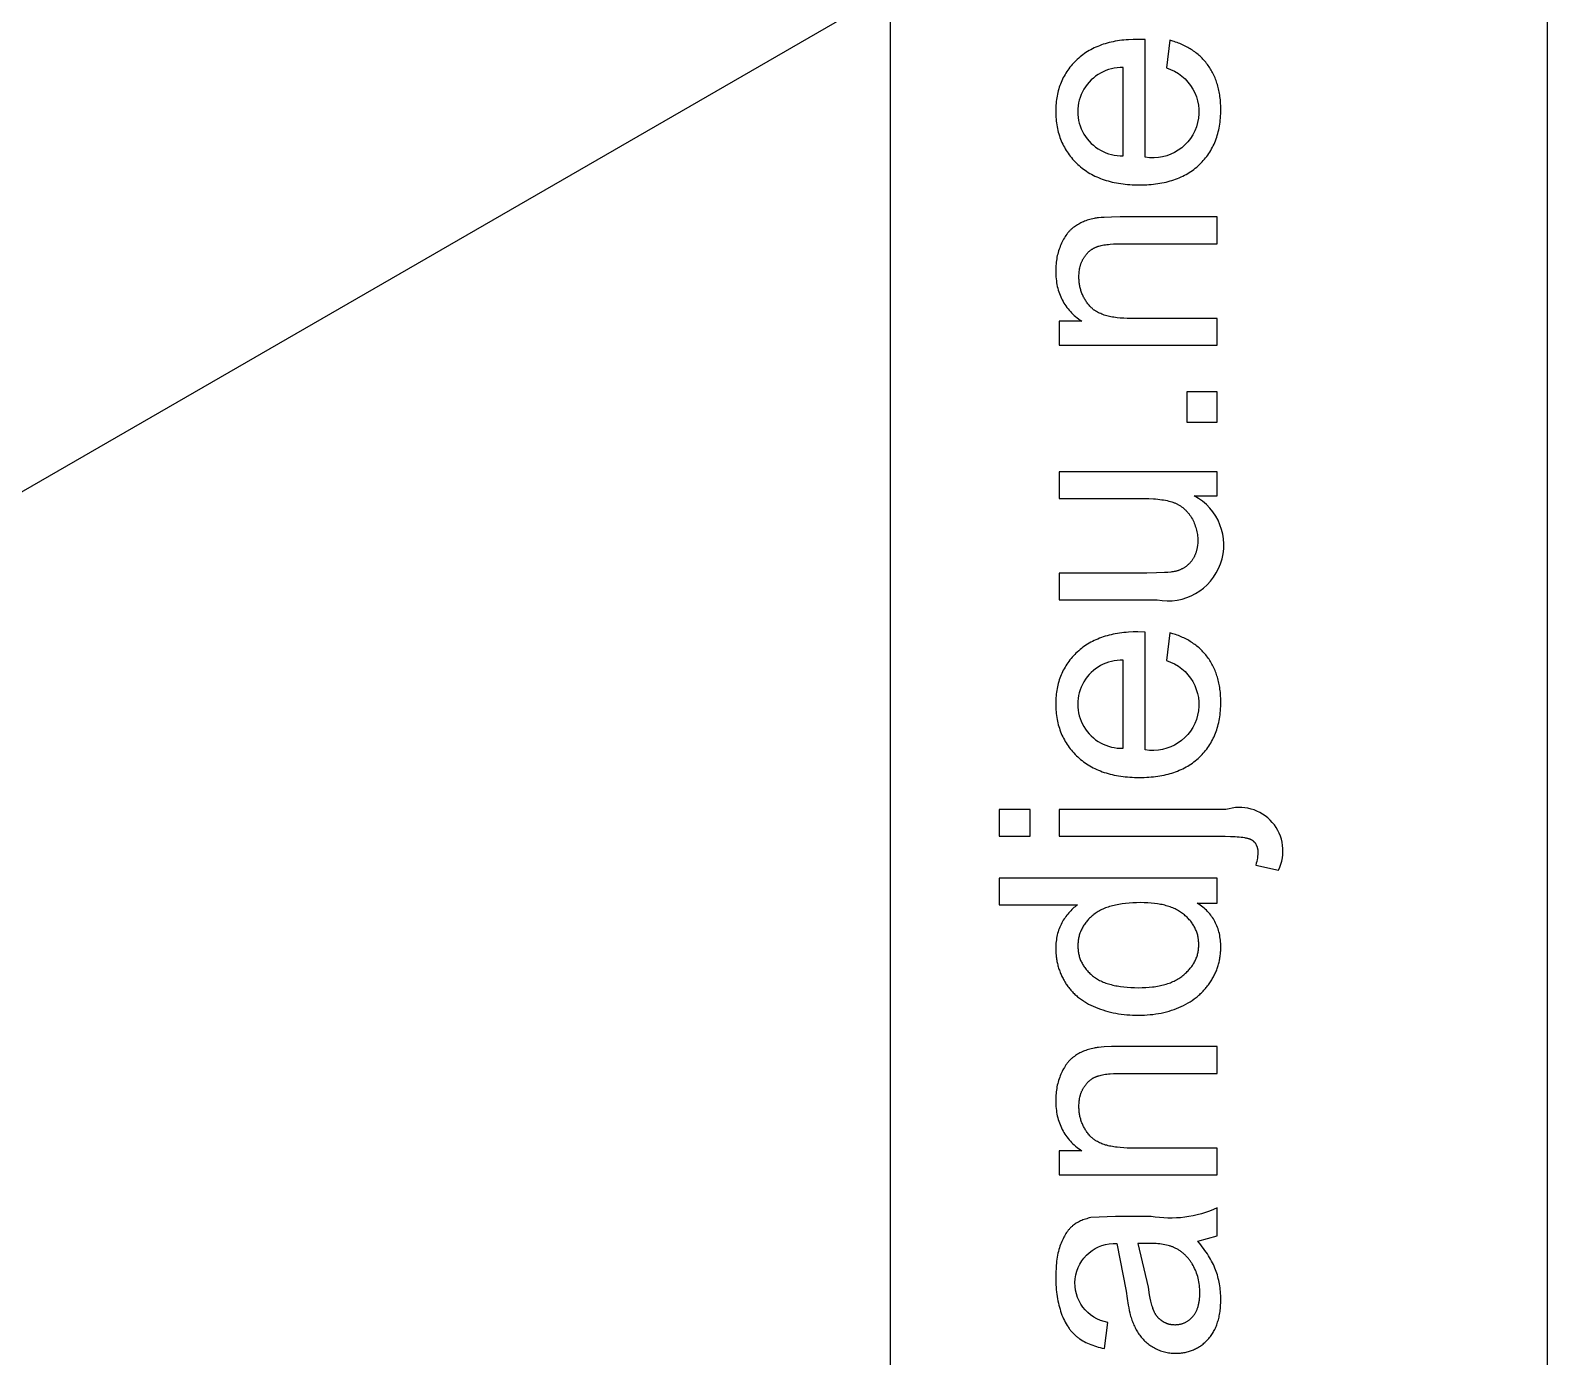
# Model space of a CAD drawing. Extents: x -364 to 3236, y -471 to 545.
# Drawn here: x 1074.26 to 1097.35, y -406.31 to -386.12 of the extents above; entities that cross this region are included whole.
import ezdxf

# ---------------------------------------------------------------- set-up
doc = ezdxf.new("R2010")
doc.units = 0
for name, color, linetype in [('CUT', 7, 'CONTINUOUS'), ('ENGRAVE', 5, 'CONTINUOUS'), ('LIGHT_CUT', 1, 'CONTINUOUS')]:
    doc.layers.add(name, color=color, linetype=linetype)

msp = doc.modelspace()

# ---------------------------------------------------------------- linework, layer by layer
at = {"layer": 'CUT'}
msp.add_lwpolyline([(1097.347, -442.829), (1097.347, 83.359), (869.501, 214.906), (869.501, -311.282)], close=True, dxfattribs=at)
at = {"layer": 'ENGRAVE'}
for points in [[(1091.545, -386.687, -0.936765), (1091.221, -388.048), (1091.221, -386.255), (1091.112, -386.253), (1091.039, -386.254), (1090.968, -386.258), (1090.933, -386.26), (1090.898, -386.264), (1090.865, -386.267), (1090.831, -386.272), (1090.799, -386.277), (1090.766, -386.283), (1090.735, -386.289), (1090.703, -386.296), (1090.673, -386.303), (1090.643, -386.311), (1090.613, -386.32), (1090.584, -386.329), (1090.555, -386.339), (1090.527, -386.35), (1090.5, -386.361), (1090.473, -386.372), (1090.446, -386.384), (1090.42, -386.397), (1090.395, -386.411), (1090.37, -386.425), (1090.345, -386.439), (1090.321, -386.455), (1090.298, -386.47), (1090.275, -386.487), (1090.253, -386.504), (1090.231, -386.521), (1090.21, -386.54), (1090.189, -386.558), (1090.169, -386.578), (1090.149, -386.597), (1090.13, -386.617), (1090.112, -386.638), (1090.094, -386.658), (1090.077, -386.679), (1090.061, -386.701), (1090.045, -386.722), (1090.03, -386.744), (1090.016, -386.767), (1090.002, -386.789), (1089.989, -386.812), (1089.976, -386.836), (1089.965, -386.86), (1089.953, -386.884), (1089.943, -386.908), (1089.933, -386.933), (1089.924, -386.958), (1089.915, -386.983), (1089.907, -387.009), (1089.9, -387.035), (1089.893, -387.062), (1089.887, -387.089), (1089.881, -387.116), (1089.876, -387.144), (1089.872, -387.171), (1089.869, -387.2), (1089.866, -387.228), (1089.864, -387.257), (1089.862, -387.286), (1089.861, -387.316), (1089.861, -387.346), (1089.861, -387.377), (1089.862, -387.408), (1089.864, -387.438), (1089.866, -387.468), (1089.869, -387.497), (1089.873, -387.526), (1089.877, -387.555), (1089.882, -387.583), (1089.887, -387.611), (1089.893, -387.639), (1089.9, -387.666), (1089.908, -387.693), (1089.916, -387.72), (1089.925, -387.746), (1089.934, -387.772), (1089.944, -387.798), (1089.955, -387.823), (1089.967, -387.847), (1089.979, -387.872), (1089.992, -387.896), (1090.005, -387.92), (1090.019, -387.943), (1090.034, -387.966), (1090.049, -387.988), (1090.065, -388.011), (1090.082, -388.033), (1090.099, -388.054), (1090.117, -388.075), (1090.136, -388.096), (1090.155, -388.116), (1090.175, -388.137), (1090.196, -388.156), (1090.217, -388.175), (1090.239, -388.194), (1090.261, -388.212), (1090.284, -388.229), (1090.307, -388.246), (1090.331, -388.262), (1090.355, -388.278), (1090.38, -388.293), (1090.406, -388.307), (1090.432, -388.321), (1090.458, -388.334), (1090.485, -388.347), (1090.513, -388.358), (1090.541, -388.37), (1090.569, -388.38), (1090.599, -388.39), (1090.628, -388.4), (1090.658, -388.409), (1090.689, -388.417), (1090.72, -388.425), (1090.752, -388.432), (1090.785, -388.438), (1090.817, -388.444), (1090.851, -388.449), (1090.885, -388.454), (1090.919, -388.458), (1090.954, -388.461), (1090.99, -388.464), (1091.026, -388.466), (1091.062, -388.467), (1091.137, -388.469), (1091.209, -388.467), (1091.245, -388.466), (1091.28, -388.464), (1091.314, -388.461), (1091.348, -388.458), (1091.381, -388.454), (1091.414, -388.449), (1091.446, -388.444), (1091.478, -388.438), (1091.509, -388.432), (1091.54, -388.425), (1091.57, -388.418), (1091.6, -388.409), (1091.629, -388.401), (1091.658, -388.391), (1091.686, -388.381), (1091.714, -388.371), (1091.741, -388.36), (1091.768, -388.348), (1091.794, -388.336), (1091.82, -388.323), (1091.845, -388.309), (1091.869, -388.295), (1091.894, -388.28), (1091.917, -388.265), (1091.94, -388.249), (1091.963, -388.232), (1091.985, -388.215), (1092.007, -388.197), (1092.028, -388.179), (1092.048, -388.16), (1092.068, -388.14), (1092.087, -388.12), (1092.106, -388.1), (1092.124, -388.079), (1092.142, -388.058), (1092.159, -388.036), (1092.175, -388.014), (1092.19, -387.992), (1092.205, -387.969), (1092.219, -387.945), (1092.233, -387.921), (1092.246, -387.897), (1092.258, -387.873), (1092.27, -387.848), (1092.281, -387.822), (1092.292, -387.796), (1092.302, -387.77), (1092.311, -387.743), (1092.319, -387.716), (1092.327, -387.688), (1092.335, -387.66), (1092.341, -387.632), (1092.347, -387.603), (1092.353, -387.573), (1092.357, -387.544), (1092.361, -387.513), (1092.365, -387.483), (1092.368, -387.452), (1092.37, -387.42), (1092.372, -387.388), (1092.373, -387.356), (1092.373, -387.323), (1092.372, -387.272), (1092.37, -387.221), (1092.366, -387.172), (1092.363, -387.147), (1092.36, -387.123), (1092.357, -387.1), (1092.353, -387.076), (1092.349, -387.053), (1092.344, -387.03), (1092.339, -387.008), (1092.334, -386.986), (1092.328, -386.964), (1092.322, -386.942), (1092.315, -386.921), (1092.308, -386.9), (1092.301, -386.879), (1092.293, -386.858), (1092.285, -386.838), (1092.277, -386.818), (1092.268, -386.799), (1092.258, -386.779), (1092.249, -386.76), (1092.238, -386.742), (1092.228, -386.723), (1092.217, -386.705), (1092.206, -386.687), (1092.194, -386.67), (1092.182, -386.652), (1092.169, -386.635), (1092.156, -386.619), (1092.143, -386.602), (1092.13, -386.586), (1092.116, -386.571), (1092.102, -386.555), (1092.087, -386.54), (1092.072, -386.526), (1092.057, -386.511), (1092.042, -386.497), (1092.026, -386.484), (1092.01, -386.47), (1091.993, -386.457), (1091.976, -386.445), (1091.959, -386.432), (1091.942, -386.42), (1091.924, -386.408), (1091.906, -386.397), (1091.888, -386.386), (1091.869, -386.375), (1091.85, -386.365), (1091.831, -386.355), (1091.811, -386.345), (1091.791, -386.336), (1091.771, -386.327), (1091.75, -386.318), (1091.729, -386.31), (1091.708, -386.302), (1091.686, -386.294), (1091.664, -386.287), (1091.642, -386.28), (1091.597, -386.266)], [(1090.886, -388.025), (1090.886, -386.683, 1.02884)], [(1091.966, -393.201), (1092.319, -393.201), (1092.319, -392.837), (1089.915, -392.837), (1089.915, -393.244), (1091.203, -393.244), (1091.277, -393.245), (1091.348, -393.248), (1091.381, -393.25), (1091.413, -393.253), (1091.444, -393.257), (1091.474, -393.261), (1091.503, -393.265), (1091.531, -393.27), (1091.557, -393.276), (1091.582, -393.282), (1091.607, -393.288), (1091.63, -393.295), (1091.641, -393.299), (1091.652, -393.303), (1091.662, -393.307), (1091.672, -393.311), (1091.682, -393.315), (1091.692, -393.319), (1091.702, -393.324), (1091.712, -393.329), (1091.721, -393.334), (1091.731, -393.339), (1091.74, -393.344), (1091.749, -393.35), (1091.758, -393.356), (1091.767, -393.362), (1091.776, -393.368), (1091.784, -393.374), (1091.793, -393.38), (1091.801, -393.387), (1091.809, -393.394), (1091.817, -393.401), (1091.825, -393.408), (1091.833, -393.416), (1091.841, -393.423), (1091.848, -393.431), (1091.856, -393.439), (1091.863, -393.447), (1091.87, -393.455), (1091.877, -393.464), (1091.884, -393.472), (1091.891, -393.481), (1091.897, -393.49), (1091.904, -393.499), (1091.91, -393.509), (1091.916, -393.518), (1091.922, -393.528), (1091.928, -393.538), (1091.94, -393.558), (1091.95, -393.579), (1091.96, -393.599), (1091.969, -393.62), (1091.978, -393.641), (1091.985, -393.662), (1091.992, -393.683), (1091.999, -393.705), (1092.004, -393.726), (1092.009, -393.748), (1092.013, -393.77), (1092.016, -393.792), (1092.019, -393.814), (1092.021, -393.837), (1092.022, -393.859), (1092.022, -393.882), (1092.022, -393.905), (1092.021, -393.927), (1092.019, -393.949), (1092.018, -393.96), (1092.016, -393.97), (1092.015, -393.981), (1092.013, -393.991), (1092.011, -394.001), (1092.009, -394.011), (1092.007, -394.021), (1092.005, -394.031), (1092.002, -394.041), (1091.999, -394.051), (1091.996, -394.06), (1091.993, -394.07), (1091.99, -394.079), (1091.986, -394.088), (1091.983, -394.097), (1091.979, -394.106), (1091.975, -394.115), (1091.971, -394.124), (1091.966, -394.133), (1091.962, -394.141), (1091.957, -394.15), (1091.952, -394.158), (1091.947, -394.166), (1091.942, -394.174), (1091.936, -394.182), (1091.93, -394.19), (1091.925, -394.198), (1091.919, -394.205), (1091.913, -394.213), (1091.906, -394.22), (1091.9, -394.227), (1091.894, -394.234), (1091.887, -394.24), (1091.88, -394.247), (1091.873, -394.253), (1091.866, -394.259), (1091.859, -394.265), (1091.852, -394.271), (1091.845, -394.277), (1091.837, -394.282), (1091.829, -394.288), (1091.822, -394.293), (1091.814, -394.298), (1091.805, -394.303), (1091.797, -394.307), (1091.789, -394.312), (1091.78, -394.316), (1091.772, -394.32), (1091.763, -394.324), (1091.754, -394.328), (1091.745, -394.332), (1091.736, -394.335), (1091.727, -394.339), (1091.717, -394.342), (1091.708, -394.345), (1091.698, -394.348), (1091.688, -394.35), (1091.678, -394.353), (1091.663, -394.356), (1091.647, -394.359), (1091.629, -394.361), (1091.61, -394.364), (1091.566, -394.368), (1091.515, -394.372), (1091.395, -394.376), (1091.248, -394.378), (1089.915, -394.378), (1089.915, -394.785), (1091.404, -394.785, 0.864751)], [(1091.545, -395.709, -0.936765), (1091.221, -397.069), (1091.221, -395.276), (1091.112, -395.274), (1091.039, -395.275), (1090.968, -395.279), (1090.933, -395.282), (1090.898, -395.285), (1090.865, -395.289), (1090.831, -395.293), (1090.799, -395.298), (1090.766, -395.304), (1090.735, -395.31), (1090.703, -395.317), (1090.673, -395.324), (1090.643, -395.333), (1090.613, -395.341), (1090.584, -395.35), (1090.555, -395.36), (1090.527, -395.371), (1090.5, -395.382), (1090.473, -395.393), (1090.446, -395.406), (1090.42, -395.418), (1090.395, -395.432), (1090.37, -395.446), (1090.345, -395.461), (1090.321, -395.476), (1090.298, -395.492), (1090.275, -395.508), (1090.253, -395.525), (1090.231, -395.543), (1090.21, -395.561), (1090.189, -395.58), (1090.169, -395.599), (1090.149, -395.618), (1090.13, -395.638), (1090.112, -395.659), (1090.094, -395.679), (1090.077, -395.7), (1090.061, -395.722), (1090.045, -395.743), (1090.03, -395.765), (1090.016, -395.788), (1090.002, -395.811), (1089.989, -395.834), (1089.976, -395.857), (1089.965, -395.881), (1089.953, -395.905), (1089.943, -395.929), (1089.933, -395.954), (1089.924, -395.979), (1089.915, -396.005), (1089.907, -396.03), (1089.9, -396.057), (1089.893, -396.083), (1089.887, -396.11), (1089.881, -396.137), (1089.876, -396.165), (1089.872, -396.193), (1089.869, -396.221), (1089.866, -396.249), (1089.864, -396.278), (1089.862, -396.308), (1089.861, -396.337), (1089.861, -396.367), (1089.861, -396.398), (1089.862, -396.429), (1089.864, -396.459), (1089.866, -396.489), (1089.869, -396.518), (1089.873, -396.547), (1089.877, -396.576), (1089.882, -396.605), (1089.887, -396.633), (1089.893, -396.66), (1089.9, -396.688), (1089.908, -396.715), (1089.916, -396.741), (1089.925, -396.767), (1089.934, -396.793), (1089.944, -396.819), (1089.955, -396.844), (1089.967, -396.869), (1089.979, -396.893), (1089.992, -396.917), (1090.005, -396.941), (1090.019, -396.964), (1090.034, -396.987), (1090.049, -397.01), (1090.065, -397.032), (1090.082, -397.054), (1090.099, -397.075), (1090.117, -397.096), (1090.136, -397.117), (1090.155, -397.138), (1090.175, -397.158), (1090.196, -397.177), (1090.217, -397.197), (1090.239, -397.215), (1090.261, -397.233), (1090.284, -397.251), (1090.307, -397.267), (1090.331, -397.284), (1090.355, -397.299), (1090.38, -397.314), (1090.406, -397.328), (1090.432, -397.342), (1090.458, -397.355), (1090.485, -397.368), (1090.513, -397.38), (1090.541, -397.391), (1090.569, -397.402), (1090.599, -397.412), (1090.628, -397.421), (1090.658, -397.43), (1090.689, -397.438), (1090.72, -397.446), (1090.752, -397.453), (1090.785, -397.459), (1090.817, -397.465), (1090.851, -397.47), (1090.885, -397.475), (1090.919, -397.479), (1090.954, -397.482), (1090.99, -397.485), (1091.026, -397.487), (1091.062, -397.489), (1091.137, -397.49), (1091.209, -397.489), (1091.245, -397.487), (1091.28, -397.485), (1091.314, -397.482), (1091.348, -397.479), (1091.381, -397.475), (1091.414, -397.47), (1091.446, -397.465), (1091.478, -397.46), (1091.509, -397.453), (1091.54, -397.446), (1091.57, -397.439), (1091.6, -397.431), (1091.629, -397.422), (1091.658, -397.413), (1091.686, -397.403), (1091.714, -397.392), (1091.741, -397.381), (1091.768, -397.369), (1091.794, -397.357), (1091.82, -397.344), (1091.845, -397.33), (1091.869, -397.316), (1091.894, -397.301), (1091.917, -397.286), (1091.94, -397.27), (1091.963, -397.253), (1091.985, -397.236), (1092.007, -397.218), (1092.028, -397.2), (1092.048, -397.181), (1092.068, -397.161), (1092.087, -397.141), (1092.106, -397.121), (1092.124, -397.1), (1092.142, -397.079), (1092.159, -397.057), (1092.175, -397.035), (1092.19, -397.013), (1092.205, -396.99), (1092.219, -396.966), (1092.233, -396.943), (1092.246, -396.918), (1092.258, -396.894), (1092.27, -396.869), (1092.281, -396.843), (1092.292, -396.817), (1092.302, -396.791), (1092.311, -396.764), (1092.319, -396.737), (1092.327, -396.709), (1092.335, -396.681), (1092.341, -396.653), (1092.347, -396.624), (1092.353, -396.595), (1092.357, -396.565), (1092.361, -396.535), (1092.365, -396.504), (1092.368, -396.473), (1092.37, -396.442), (1092.372, -396.41), (1092.373, -396.377), (1092.373, -396.345), (1092.372, -396.293), (1092.37, -396.242), (1092.366, -396.193), (1092.363, -396.169), (1092.36, -396.145), (1092.357, -396.121), (1092.353, -396.097), (1092.349, -396.074), (1092.344, -396.052), (1092.339, -396.029), (1092.334, -396.007), (1092.328, -395.985), (1092.322, -395.963), (1092.315, -395.942), (1092.308, -395.921), (1092.301, -395.9), (1092.293, -395.88), (1092.285, -395.859), (1092.277, -395.839), (1092.268, -395.82), (1092.258, -395.801), (1092.249, -395.782), (1092.238, -395.763), (1092.228, -395.744), (1092.217, -395.726), (1092.206, -395.708), (1092.194, -395.691), (1092.182, -395.674), (1092.169, -395.657), (1092.156, -395.64), (1092.143, -395.624), (1092.13, -395.608), (1092.116, -395.592), (1092.102, -395.577), (1092.087, -395.562), (1092.072, -395.547), (1092.057, -395.532), (1092.042, -395.518), (1092.026, -395.505), (1092.01, -395.491), (1091.993, -395.478), (1091.976, -395.466), (1091.959, -395.453), (1091.942, -395.441), (1091.924, -395.43), (1091.906, -395.418), (1091.888, -395.407), (1091.869, -395.397), (1091.85, -395.386), (1091.831, -395.376), (1091.811, -395.366), (1091.791, -395.357), (1091.771, -395.348), (1091.75, -395.339), (1091.729, -395.331), (1091.708, -395.323), (1091.686, -395.315), (1091.664, -395.308), (1091.642, -395.301), (1091.597, -395.288)], [(1090.886, -397.046), (1090.886, -395.704, 1.02884)], [(1093.251, -398.902, 0.664016), (1092.45, -397.979), (1089.915, -397.979), (1089.915, -398.386), (1092.441, -398.386), (1092.52, -398.387), (1092.591, -398.39), (1092.623, -398.392), (1092.654, -398.395), (1092.682, -398.398), (1092.709, -398.401), (1092.734, -398.405), (1092.746, -398.408), (1092.757, -398.41), (1092.768, -398.412), (1092.778, -398.415), (1092.788, -398.418), (1092.797, -398.42), (1092.806, -398.423), (1092.814, -398.426), (1092.822, -398.429), (1092.826, -398.431), (1092.829, -398.433), (1092.833, -398.434), (1092.836, -398.436), (1092.839, -398.438), (1092.843, -398.44), (1092.846, -398.441), (1092.848, -398.443), (1092.851, -398.445), (1092.854, -398.447), (1092.859, -398.451), (1092.864, -398.455), (1092.869, -398.459), (1092.873, -398.463), (1092.878, -398.468), (1092.882, -398.472), (1092.886, -398.477), (1092.89, -398.482), (1092.894, -398.486), (1092.897, -398.491), (1092.901, -398.497), (1092.904, -398.502), (1092.907, -398.507), (1092.91, -398.513), (1092.913, -398.518), (1092.916, -398.524), (1092.918, -398.53), (1092.921, -398.536), (1092.923, -398.542), (1092.925, -398.548), (1092.927, -398.555), (1092.928, -398.561), (1092.93, -398.568), (1092.931, -398.574), (1092.932, -398.581), (1092.934, -398.588), (1092.934, -398.595), (1092.935, -398.603), (1092.936, -398.61), (1092.936, -398.617), (1092.936, -398.625), (1092.936, -398.633), (1092.936, -398.642), (1092.936, -398.651), (1092.935, -398.661), (1092.934, -398.671), (1092.933, -398.682), (1092.932, -398.693), (1092.929, -398.716), (1092.924, -398.741), (1092.919, -398.767), (1092.912, -398.795), (1092.905, -398.825)], [(1092.022, -404.549), (1092.319, -404.467), (1092.319, -404.042, -0.154497), (1091.311, -404.171), (1090.768, -404.171), (1090.393, -404.191), (1090.372, -404.196), (1090.352, -404.201), (1090.332, -404.207), (1090.312, -404.213), (1090.294, -404.219), (1090.275, -404.226), (1090.257, -404.233), (1090.24, -404.241), (1090.222, -404.249), (1090.206, -404.258), (1090.19, -404.267), (1090.174, -404.276), (1090.159, -404.286), (1090.144, -404.296), (1090.129, -404.307), (1090.115, -404.318), (1090.109, -404.324), (1090.102, -404.33), (1090.095, -404.336), (1090.088, -404.342), (1090.082, -404.349), (1090.075, -404.355), (1090.069, -404.362), (1090.063, -404.37), (1090.057, -404.377), (1090.05, -404.384), (1090.044, -404.392), (1090.038, -404.4), (1090.026, -404.417), (1090.015, -404.434), (1090.004, -404.452), (1089.993, -404.471), (1089.982, -404.49), (1089.972, -404.511), (1089.962, -404.532), (1089.952, -404.554), (1089.942, -404.577), (1089.933, -404.601), (1089.924, -404.625), (1089.916, -404.651), (1089.909, -404.677), (1089.901, -404.704), (1089.895, -404.732), (1089.889, -404.761), (1089.884, -404.791), (1089.879, -404.822), (1089.875, -404.854), (1089.871, -404.886), (1089.868, -404.92), (1089.865, -404.954), (1089.862, -405.026), (1089.861, -405.101), (1089.861, -405.139), (1089.862, -405.177), (1089.864, -405.215), (1089.866, -405.251), (1089.869, -405.287), (1089.873, -405.323), (1089.877, -405.358), (1089.882, -405.392), (1089.888, -405.426), (1089.894, -405.459), (1089.901, -405.492), (1089.908, -405.524), (1089.917, -405.556), (1089.926, -405.586), (1089.935, -405.617), (1089.946, -405.646), (1089.956, -405.675), (1089.968, -405.704), (1089.98, -405.731), (1089.993, -405.757), (1090.006, -405.783), (1090.019, -405.807), (1090.034, -405.831), (1090.049, -405.854), (1090.056, -405.865), (1090.064, -405.876), (1090.072, -405.887), (1090.08, -405.897), (1090.088, -405.908), (1090.097, -405.918), (1090.105, -405.927), (1090.114, -405.937), (1090.122, -405.946), (1090.131, -405.956), (1090.14, -405.965), (1090.15, -405.973), (1090.159, -405.982), (1090.168, -405.99), (1090.178, -405.998), (1090.188, -406.006), (1090.198, -406.014), (1090.208, -406.022), (1090.218, -406.029), (1090.229, -406.036), (1090.25, -406.05), (1090.273, -406.064), (1090.296, -406.077), (1090.32, -406.09), (1090.344, -406.102), (1090.37, -406.113), (1090.396, -406.124), (1090.423, -406.134), (1090.451, -406.144), (1090.479, -406.153), (1090.508, -406.162), (1090.538, -406.17), (1090.569, -406.178), (1090.601, -406.185), (1090.655, -405.787, -0.940944), (1090.793, -404.583), (1090.933, -405.309), (1090.948, -405.423), (1090.963, -405.521), (1090.971, -405.564), (1090.979, -405.604), (1090.987, -405.639), (1090.995, -405.671), (1091, -405.692), (1091.007, -405.712), (1091.013, -405.731), (1091.02, -405.751), (1091.027, -405.77), (1091.035, -405.789), (1091.042, -405.808), (1091.051, -405.826), (1091.059, -405.844), (1091.068, -405.862), (1091.077, -405.88), (1091.087, -405.897), (1091.097, -405.914), (1091.107, -405.931), (1091.117, -405.948), (1091.128, -405.964), (1091.139, -405.98), (1091.151, -405.996), (1091.163, -406.011), (1091.176, -406.026), (1091.189, -406.041), (1091.202, -406.055), (1091.216, -406.069), (1091.231, -406.082), (1091.246, -406.095), (1091.261, -406.108), (1091.277, -406.12), (1091.293, -406.132), (1091.31, -406.143), (1091.327, -406.154), (1091.344, -406.165), (1091.362, -406.175), (1091.381, -406.185), (1091.399, -406.194), (1091.418, -406.202), (1091.437, -406.21), (1091.457, -406.217), (1091.476, -406.224), (1091.496, -406.23), (1091.516, -406.235), (1091.536, -406.24), (1091.557, -406.244), (1091.578, -406.247), (1091.599, -406.25), (1091.62, -406.252), (1091.641, -406.254), (1091.663, -406.255), (1091.685, -406.255), (1091.704, -406.255), (1091.722, -406.254), (1091.74, -406.253), (1091.758, -406.252), (1091.776, -406.25), (1091.794, -406.248), (1091.811, -406.245), (1091.829, -406.242), (1091.846, -406.238), (1091.863, -406.234), (1091.879, -406.23), (1091.896, -406.225), (1091.912, -406.22), (1091.928, -406.214), (1091.943, -406.208), (1091.959, -406.202), (1091.974, -406.195), (1091.99, -406.188), (1092.004, -406.18), (1092.019, -406.172), (1092.034, -406.164), (1092.048, -406.155), (1092.062, -406.145), (1092.076, -406.136), (1092.09, -406.125), (1092.103, -406.115), (1092.116, -406.104), (1092.129, -406.092), (1092.142, -406.08), (1092.155, -406.068), (1092.167, -406.056), (1092.179, -406.042), (1092.191, -406.029), (1092.203, -406.015), (1092.214, -406.001), (1092.225, -405.986), (1092.235, -405.971), (1092.245, -405.956), (1092.255, -405.941), (1092.264, -405.925), (1092.273, -405.908), (1092.281, -405.892), (1092.29, -405.875), (1092.297, -405.857), (1092.305, -405.839), (1092.312, -405.821), (1092.318, -405.803), (1092.325, -405.784), (1092.33, -405.765), (1092.336, -405.745), (1092.341, -405.725), (1092.346, -405.705), (1092.35, -405.684), (1092.354, -405.663), (1092.358, -405.642), (1092.361, -405.62), (1092.364, -405.598), (1092.366, -405.576), (1092.368, -405.553), (1092.37, -405.53), (1092.372, -405.482), (1092.373, -405.434), (1092.373, -405.404), (1092.372, -405.374), (1092.37, -405.345), (1092.368, -405.316), (1092.365, -405.287), (1092.362, -405.258), (1092.358, -405.23), (1092.353, -405.201), (1092.348, -405.173), (1092.342, -405.146), (1092.335, -405.118), (1092.328, -405.091), (1092.321, -405.064), (1092.312, -405.037), (1092.303, -405.011), (1092.294, -404.984), (1092.283, -404.958), (1092.272, -404.932), (1092.26, -404.905), (1092.247, -404.879), (1092.233, -404.852), (1092.218, -404.825), (1092.203, -404.798), (1092.186, -404.771), (1092.169, -404.744), (1092.15, -404.716), (1092.131, -404.689), (1092.111, -404.661), (1092.09, -404.633), (1092.068, -404.605)]]:
    msp.add_lwpolyline(points, format="xyb", close=True, dxfattribs=at)
for points in [[(1090.257, -390.544), (1089.915, -390.544), (1089.915, -390.911), (1092.319, -390.911), (1092.319, -390.503), (1091.006, -390.503), (1090.949, -390.502), (1090.895, -390.5), (1090.843, -390.497), (1090.794, -390.491), (1090.77, -390.488), (1090.746, -390.485), (1090.724, -390.481), (1090.701, -390.477), (1090.68, -390.472), (1090.659, -390.467), (1090.638, -390.462), (1090.618, -390.456), (1090.599, -390.45), (1090.58, -390.443), (1090.562, -390.437), (1090.545, -390.429), (1090.528, -390.422), (1090.511, -390.414), (1090.495, -390.406), (1090.48, -390.397), (1090.473, -390.392), (1090.465, -390.388), (1090.458, -390.383), (1090.451, -390.378), (1090.445, -390.374), (1090.438, -390.369), (1090.431, -390.364), (1090.425, -390.359), (1090.419, -390.353), (1090.413, -390.348), (1090.407, -390.343), (1090.401, -390.337), (1090.395, -390.332), (1090.39, -390.326), (1090.384, -390.32), (1090.379, -390.314), (1090.369, -390.302), (1090.359, -390.29), (1090.349, -390.278), (1090.34, -390.266), (1090.331, -390.253), (1090.323, -390.241), (1090.315, -390.228), (1090.307, -390.215), (1090.299, -390.202), (1090.292, -390.189), (1090.285, -390.176), (1090.278, -390.162), (1090.272, -390.149), (1090.266, -390.135), (1090.26, -390.121), (1090.255, -390.107), (1090.25, -390.093), (1090.245, -390.079), (1090.241, -390.065), (1090.237, -390.05), (1090.233, -390.035), (1090.23, -390.021), (1090.227, -390.006), (1090.224, -389.991), (1090.222, -389.975), (1090.22, -389.96), (1090.218, -389.945), (1090.216, -389.929), (1090.215, -389.913), (1090.214, -389.897), (1090.214, -389.881), (1090.214, -389.865), (1090.214, -389.845), (1090.215, -389.825), (1090.216, -389.805), (1090.218, -389.786), (1090.221, -389.767), (1090.224, -389.749), (1090.228, -389.73), (1090.232, -389.712), (1090.235, -389.704), (1090.237, -389.695), (1090.24, -389.686), (1090.243, -389.678), (1090.245, -389.669), (1090.249, -389.661), (1090.252, -389.652), (1090.255, -389.644), (1090.259, -389.636), (1090.262, -389.628), (1090.266, -389.62), (1090.27, -389.612), (1090.274, -389.604), (1090.278, -389.596), (1090.283, -389.589), (1090.287, -389.581), (1090.292, -389.573), (1090.297, -389.566), (1090.302, -389.559), (1090.307, -389.552), (1090.312, -389.545), (1090.317, -389.538), (1090.322, -389.531), (1090.327, -389.525), (1090.333, -389.519), (1090.338, -389.512), (1090.344, -389.506), (1090.35, -389.5), (1090.355, -389.495), (1090.361, -389.489), (1090.367, -389.484), (1090.373, -389.478), (1090.38, -389.473), (1090.386, -389.468), (1090.392, -389.463), (1090.399, -389.458), (1090.405, -389.454), (1090.412, -389.449), (1090.419, -389.445), (1090.426, -389.441), (1090.433, -389.437), (1090.44, -389.433), (1090.447, -389.429), (1090.454, -389.425), (1090.462, -389.422), (1090.469, -389.419), (1090.477, -389.415), (1090.484, -389.412), (1090.492, -389.409), (1090.5, -389.407), (1090.508, -389.404), (1090.517, -389.401), (1090.535, -389.396), (1090.554, -389.392), (1090.574, -389.387), (1090.594, -389.383), (1090.616, -389.38), (1090.639, -389.377), (1090.663, -389.374), (1090.687, -389.371), (1090.74, -389.368), (1090.796, -389.366), (1090.857, -389.365), (1092.319, -389.365), (1092.319, -388.957), (1090.841, -388.957), (1090.71, -388.959), (1090.6, -388.963), (1090.553, -388.966), (1090.512, -388.97), (1090.493, -388.972), (1090.476, -388.975), (1090.459, -388.977), (1090.445, -388.98), (1090.423, -388.985), (1090.402, -388.99), (1090.381, -388.996), (1090.36, -389.002), (1090.34, -389.008), (1090.321, -389.015), (1090.301, -389.022), (1090.282, -389.03), (1090.264, -389.038), (1090.245, -389.047), (1090.227, -389.056), (1090.21, -389.065), (1090.193, -389.075), (1090.176, -389.085), (1090.16, -389.096), (1090.144, -389.107), (1090.136, -389.113), (1090.128, -389.118), (1090.12, -389.125), (1090.113, -389.131), (1090.105, -389.137), (1090.098, -389.144), (1090.091, -389.151), (1090.083, -389.158), (1090.076, -389.165), (1090.069, -389.172), (1090.062, -389.18), (1090.055, -389.188), (1090.049, -389.195), (1090.042, -389.204), (1090.036, -389.212), (1090.029, -389.22), (1090.016, -389.238), (1090.004, -389.256), (1089.992, -389.275), (1089.981, -389.294), (1089.97, -389.314), (1089.959, -389.335), (1089.949, -389.357), (1089.939, -389.38), (1089.929, -389.402), (1089.921, -389.426), (1089.912, -389.449), (1089.905, -389.473), (1089.898, -389.497), (1089.891, -389.521), (1089.885, -389.546), (1089.88, -389.57), (1089.876, -389.596), (1089.872, -389.621), (1089.868, -389.647), (1089.866, -389.673), (1089.863, -389.699), (1089.862, -389.725), (1089.861, -389.752), (1089.861, -389.779), (1089.861, -389.81), (1089.862, -389.841), (1089.864, -389.871), (1089.867, -389.9), (1089.87, -389.93), (1089.875, -389.958), (1089.88, -389.987), (1089.885, -390.014), (1089.892, -390.042), (1089.899, -390.069), (1089.908, -390.095), (1089.916, -390.121), (1089.926, -390.147), (1089.937, -390.172), (1089.948, -390.196), (1089.96, -390.22), (1089.973, -390.244), (1089.986, -390.267), (1090, -390.29), (1090.015, -390.312), (1090.031, -390.334), (1090.048, -390.355), (1090.065, -390.376), (1090.084, -390.397), (1090.102, -390.417), (1090.122, -390.436), (1090.143, -390.455), (1090.164, -390.474), (1090.186, -390.492), (1090.209, -390.51), (1090.232, -390.527)], [(1092.319, -392.083), (1092.319, -391.619), (1091.855, -391.619), (1091.855, -392.083)], [(1089.474, -398.386), (1089.474, -397.979), (1089.001, -397.979), (1089.001, -398.386)], [(1092.015, -399.402), (1092.319, -399.402), (1092.319, -399.024), (1089.001, -399.024), (1089.001, -399.429), (1090.191, -399.429), (1090.173, -399.443), (1090.155, -399.457), (1090.138, -399.471), (1090.121, -399.486), (1090.105, -399.502), (1090.089, -399.518), (1090.073, -399.535), (1090.058, -399.552), (1090.043, -399.569), (1090.029, -399.587), (1090.015, -399.606), (1090.002, -399.625), (1089.989, -399.644), (1089.976, -399.664), (1089.964, -399.684), (1089.952, -399.705), (1089.941, -399.727), (1089.931, -399.749), (1089.921, -399.771), (1089.912, -399.793), (1089.904, -399.816), (1089.897, -399.839), (1089.89, -399.863), (1089.884, -399.887), (1089.878, -399.911), (1089.874, -399.936), (1089.87, -399.961), (1089.866, -399.987), (1089.864, -400.013), (1089.862, -400.039), (1089.861, -400.065), (1089.861, -400.092), (1089.861, -400.129), (1089.863, -400.166), (1089.866, -400.202), (1089.868, -400.219), (1089.87, -400.237), (1089.873, -400.255), (1089.876, -400.272), (1089.879, -400.29), (1089.883, -400.307), (1089.887, -400.324), (1089.891, -400.341), (1089.895, -400.358), (1089.9, -400.375), (1089.905, -400.391), (1089.91, -400.408), (1089.916, -400.425), (1089.922, -400.441), (1089.928, -400.457), (1089.935, -400.473), (1089.941, -400.489), (1089.949, -400.505), (1089.956, -400.521), (1089.964, -400.537), (1089.972, -400.552), (1089.98, -400.568), (1089.989, -400.583), (1089.998, -400.599), (1090.007, -400.614), (1090.017, -400.629), (1090.027, -400.644), (1090.037, -400.658), (1090.047, -400.673), (1090.058, -400.687), (1090.069, -400.701), (1090.08, -400.715), (1090.092, -400.728), (1090.104, -400.741), (1090.116, -400.754), (1090.128, -400.767), (1090.14, -400.78), (1090.153, -400.792), (1090.166, -400.804), (1090.18, -400.816), (1090.193, -400.827), (1090.207, -400.839), (1090.221, -400.85), (1090.236, -400.861), (1090.251, -400.871), (1090.266, -400.882), (1090.281, -400.892), (1090.296, -400.902), (1090.312, -400.912), (1090.328, -400.921), (1090.344, -400.93), (1090.361, -400.939), (1090.395, -400.957), (1090.43, -400.973), (1090.466, -400.989), (1090.503, -401.003), (1090.54, -401.017), (1090.578, -401.029), (1090.617, -401.041), (1090.656, -401.052), (1090.695, -401.062), (1090.735, -401.071), (1090.776, -401.079), (1090.817, -401.086), (1090.859, -401.092), (1090.901, -401.097), (1090.943, -401.101), (1090.986, -401.104), (1091.03, -401.107), (1091.074, -401.108), (1091.119, -401.109), (1091.165, -401.108), (1091.21, -401.107), (1091.254, -401.104), (1091.298, -401.1), (1091.341, -401.096), (1091.384, -401.09), (1091.426, -401.083), (1091.467, -401.076), (1091.507, -401.067), (1091.547, -401.057), (1091.586, -401.046), (1091.625, -401.034), (1091.663, -401.021), (1091.7, -401.007), (1091.736, -400.992), (1091.772, -400.976), (1091.807, -400.959), (1091.841, -400.941), (1091.874, -400.923), (1091.906, -400.903), (1091.937, -400.883), (1091.967, -400.862), (1091.997, -400.84), (1092.011, -400.828), (1092.025, -400.817), (1092.038, -400.805), (1092.052, -400.793), (1092.065, -400.781), (1092.078, -400.768), (1092.091, -400.756), (1092.103, -400.743), (1092.115, -400.73), (1092.127, -400.717), (1092.139, -400.703), (1092.151, -400.689), (1092.162, -400.675), (1092.173, -400.661), (1092.184, -400.647), (1092.194, -400.633), (1092.204, -400.618), (1092.214, -400.603), (1092.234, -400.572), (1092.243, -400.557), (1092.252, -400.542), (1092.26, -400.526), (1092.268, -400.511), (1092.276, -400.495), (1092.284, -400.479), (1092.291, -400.464), (1092.298, -400.448), (1092.305, -400.432), (1092.311, -400.416), (1092.317, -400.399), (1092.323, -400.383), (1092.328, -400.367), (1092.333, -400.35), (1092.338, -400.334), (1092.343, -400.317), (1092.347, -400.3), (1092.351, -400.283), (1092.354, -400.266), (1092.357, -400.249), (1092.36, -400.232), (1092.363, -400.215), (1092.365, -400.198), (1092.367, -400.181), (1092.369, -400.163), (1092.37, -400.145), (1092.372, -400.128), (1092.372, -400.11), (1092.373, -400.074), (1092.373, -400.047), (1092.372, -400.02), (1092.37, -399.993), (1092.367, -399.967), (1092.364, -399.941), (1092.36, -399.916), (1092.356, -399.891), (1092.351, -399.866), (1092.345, -399.842), (1092.338, -399.818), (1092.331, -399.795), (1092.323, -399.772), (1092.314, -399.749), (1092.304, -399.727), (1092.294, -399.706), (1092.284, -399.685), (1092.272, -399.664), (1092.26, -399.643), (1092.247, -399.623), (1092.233, -399.604), (1092.219, -399.585), (1092.204, -399.566), (1092.188, -399.548), (1092.172, -399.53), (1092.155, -399.512), (1092.137, -399.495), (1092.118, -399.479), (1092.099, -399.463), (1092.079, -399.447), (1092.059, -399.432), (1092.037, -399.417)], [(1091.119, -400.69), (1091.176, -400.689), (1091.231, -400.687), (1091.284, -400.683), (1091.335, -400.678), (1091.36, -400.675), (1091.385, -400.671), (1091.409, -400.667), (1091.433, -400.663), (1091.456, -400.658), (1091.478, -400.653), (1091.501, -400.647), (1091.522, -400.641), (1091.544, -400.635), (1091.565, -400.628), (1091.585, -400.621), (1091.605, -400.614), (1091.625, -400.606), (1091.644, -400.598), (1091.662, -400.589), (1091.68, -400.58), (1091.698, -400.571), (1091.715, -400.561), (1091.732, -400.551), (1091.749, -400.541), (1091.764, -400.53), (1091.78, -400.519), (1091.795, -400.507), (1091.809, -400.495), (1091.823, -400.483), (1091.837, -400.471), (1091.85, -400.458), (1091.863, -400.446), (1091.875, -400.433), (1091.887, -400.42), (1091.898, -400.407), (1091.909, -400.394), (1091.92, -400.38), (1091.93, -400.367), (1091.94, -400.353), (1091.949, -400.339), (1091.957, -400.326), (1091.966, -400.312), (1091.973, -400.297), (1091.981, -400.283), (1091.988, -400.269), (1091.994, -400.254), (1092, -400.239), (1092.006, -400.225), (1092.011, -400.21), (1092.016, -400.195), (1092.02, -400.179), (1092.024, -400.164), (1092.027, -400.148), (1092.03, -400.133), (1092.032, -400.117), (1092.034, -400.101), (1092.036, -400.085), (1092.037, -400.069), (1092.038, -400.052), (1092.038, -400.036), (1092.038, -400.019), (1092.037, -400.003), (1092.036, -399.987), (1092.035, -399.97), (1092.033, -399.954), (1092.03, -399.939), (1092.027, -399.923), (1092.024, -399.907), (1092.021, -399.892), (1092.017, -399.877), (1092.012, -399.862), (1092.007, -399.847), (1092.002, -399.832), (1091.996, -399.818), (1091.99, -399.803), (1091.983, -399.789), (1091.976, -399.775), (1091.969, -399.761), (1091.961, -399.747), (1091.953, -399.733), (1091.944, -399.72), (1091.935, -399.707), (1091.925, -399.693), (1091.915, -399.68), (1091.905, -399.668), (1091.894, -399.655), (1091.882, -399.642), (1091.871, -399.63), (1091.859, -399.618), (1091.846, -399.606), (1091.833, -399.594), (1091.82, -399.582), (1091.806, -399.571), (1091.791, -399.559), (1091.777, -399.549), (1091.761, -399.538), (1091.746, -399.528), (1091.73, -399.519), (1091.713, -399.509), (1091.696, -399.5), (1091.679, -399.492), (1091.661, -399.484), (1091.642, -399.476), (1091.623, -399.468), (1091.604, -399.461), (1091.584, -399.454), (1091.564, -399.448), (1091.544, -399.442), (1091.523, -399.436), (1091.501, -399.431), (1091.479, -399.426), (1091.457, -399.422), (1091.434, -399.417), (1091.411, -399.414), (1091.363, -399.407), (1091.313, -399.402), (1091.261, -399.398), (1091.208, -399.396), (1091.153, -399.395), (1091.092, -399.396), (1091.034, -399.398), (1090.977, -399.402), (1090.923, -399.407), (1090.87, -399.414), (1090.845, -399.418), (1090.82, -399.422), (1090.795, -399.427), (1090.772, -399.432), (1090.748, -399.437), (1090.725, -399.443), (1090.703, -399.449), (1090.681, -399.456), (1090.66, -399.462), (1090.639, -399.47), (1090.619, -399.477), (1090.599, -399.485), (1090.579, -399.494), (1090.561, -399.502), (1090.542, -399.511), (1090.525, -399.521), (1090.507, -399.531), (1090.491, -399.541), (1090.474, -399.552), (1090.459, -399.562), (1090.443, -399.574), (1090.429, -399.585), (1090.415, -399.597), (1090.401, -399.61), (1090.388, -399.622), (1090.375, -399.634), (1090.362, -399.647), (1090.35, -399.66), (1090.339, -399.673), (1090.328, -399.686), (1090.317, -399.699), (1090.307, -399.713), (1090.297, -399.727), (1090.288, -399.74), (1090.279, -399.755), (1090.271, -399.769), (1090.263, -399.783), (1090.256, -399.798), (1090.249, -399.812), (1090.242, -399.827), (1090.236, -399.842), (1090.23, -399.858), (1090.225, -399.873), (1090.22, -399.889), (1090.216, -399.904), (1090.212, -399.92), (1090.209, -399.936), (1090.206, -399.953), (1090.204, -399.969), (1090.202, -399.986), (1090.2, -400.003), (1090.199, -400.02), (1090.198, -400.037), (1090.198, -400.054), (1090.198, -400.071), (1090.199, -400.088), (1090.2, -400.104), (1090.201, -400.12), (1090.203, -400.137), (1090.206, -400.153), (1090.209, -400.169), (1090.212, -400.184), (1090.215, -400.2), (1090.22, -400.215), (1090.224, -400.23), (1090.229, -400.245), (1090.235, -400.26), (1090.24, -400.275), (1090.247, -400.289), (1090.253, -400.303), (1090.261, -400.317), (1090.268, -400.331), (1090.276, -400.345), (1090.285, -400.359), (1090.293, -400.372), (1090.303, -400.385), (1090.313, -400.398), (1090.323, -400.411), (1090.333, -400.424), (1090.344, -400.436), (1090.356, -400.449), (1090.368, -400.461), (1090.38, -400.473), (1090.393, -400.485), (1090.406, -400.496), (1090.42, -400.508), (1090.434, -400.519), (1090.448, -400.53), (1090.464, -400.54), (1090.479, -400.55), (1090.495, -400.56), (1090.512, -400.57), (1090.529, -400.579), (1090.547, -400.587), (1090.565, -400.596), (1090.583, -400.604), (1090.602, -400.611), (1090.622, -400.619), (1090.642, -400.626), (1090.663, -400.632), (1090.684, -400.639), (1090.705, -400.644), (1090.728, -400.65), (1090.75, -400.655), (1090.773, -400.66), (1090.797, -400.664), (1090.821, -400.668), (1090.846, -400.672), (1090.896, -400.679), (1090.949, -400.684), (1091.004, -400.687), (1091.06, -400.689)], [(1090.257, -403.173), (1089.915, -403.173), (1089.915, -403.539), (1092.319, -403.539), (1092.319, -403.132), (1091.006, -403.132), (1090.949, -403.131), (1090.895, -403.129), (1090.843, -403.125), (1090.794, -403.12), (1090.77, -403.117), (1090.746, -403.114), (1090.724, -403.11), (1090.701, -403.105), (1090.68, -403.101), (1090.659, -403.096), (1090.638, -403.09), (1090.618, -403.085), (1090.599, -403.079), (1090.58, -403.072), (1090.562, -403.065), (1090.545, -403.058), (1090.528, -403.051), (1090.511, -403.043), (1090.495, -403.034), (1090.48, -403.026), (1090.473, -403.021), (1090.465, -403.017), (1090.458, -403.012), (1090.451, -403.007), (1090.445, -403.002), (1090.438, -402.997), (1090.431, -402.992), (1090.425, -402.987), (1090.419, -402.982), (1090.413, -402.977), (1090.407, -402.971), (1090.401, -402.966), (1090.395, -402.96), (1090.39, -402.955), (1090.384, -402.949), (1090.379, -402.943), (1090.369, -402.931), (1090.359, -402.919), (1090.349, -402.907), (1090.34, -402.895), (1090.331, -402.882), (1090.323, -402.87), (1090.315, -402.857), (1090.307, -402.844), (1090.299, -402.831), (1090.292, -402.818), (1090.285, -402.805), (1090.278, -402.791), (1090.272, -402.778), (1090.266, -402.764), (1090.26, -402.75), (1090.255, -402.736), (1090.25, -402.722), (1090.245, -402.708), (1090.241, -402.693), (1090.237, -402.679), (1090.233, -402.664), (1090.23, -402.649), (1090.227, -402.634), (1090.224, -402.619), (1090.222, -402.604), (1090.22, -402.589), (1090.218, -402.573), (1090.216, -402.558), (1090.215, -402.542), (1090.214, -402.526), (1090.214, -402.51), (1090.214, -402.494), (1090.214, -402.474), (1090.215, -402.454), (1090.216, -402.434), (1090.218, -402.415), (1090.221, -402.396), (1090.224, -402.377), (1090.228, -402.359), (1090.232, -402.341), (1090.235, -402.332), (1090.237, -402.324), (1090.24, -402.315), (1090.243, -402.306), (1090.245, -402.298), (1090.249, -402.289), (1090.252, -402.281), (1090.255, -402.273), (1090.259, -402.265), (1090.262, -402.257), (1090.266, -402.249), (1090.27, -402.241), (1090.274, -402.233), (1090.278, -402.225), (1090.283, -402.217), (1090.287, -402.21), (1090.292, -402.202), (1090.297, -402.195), (1090.302, -402.188), (1090.307, -402.181), (1090.312, -402.174), (1090.317, -402.167), (1090.322, -402.16), (1090.327, -402.154), (1090.333, -402.147), (1090.338, -402.141), (1090.344, -402.135), (1090.35, -402.129), (1090.355, -402.123), (1090.361, -402.118), (1090.367, -402.112), (1090.373, -402.107), (1090.38, -402.102), (1090.386, -402.097), (1090.392, -402.092), (1090.399, -402.087), (1090.405, -402.082), (1090.412, -402.078), (1090.419, -402.074), (1090.426, -402.069), (1090.433, -402.065), (1090.44, -402.061), (1090.447, -402.058), (1090.454, -402.054), (1090.462, -402.051), (1090.469, -402.047), (1090.477, -402.044), (1090.484, -402.041), (1090.492, -402.038), (1090.5, -402.035), (1090.508, -402.033), (1090.517, -402.03), (1090.535, -402.025), (1090.554, -402.02), (1090.574, -402.016), (1090.594, -402.012), (1090.616, -402.009), (1090.639, -402.005), (1090.663, -402.003), (1090.687, -402), (1090.74, -401.997), (1090.796, -401.994), (1090.857, -401.994), (1092.319, -401.994), (1092.319, -401.586), (1090.841, -401.586), (1090.71, -401.588), (1090.6, -401.592), (1090.553, -401.595), (1090.512, -401.599), (1090.493, -401.601), (1090.476, -401.604), (1090.459, -401.606), (1090.445, -401.609), (1090.423, -401.614), (1090.402, -401.619), (1090.381, -401.624), (1090.36, -401.63), (1090.34, -401.637), (1090.321, -401.644), (1090.301, -401.651), (1090.282, -401.659), (1090.264, -401.667), (1090.245, -401.675), (1090.227, -401.684), (1090.21, -401.694), (1090.193, -401.704), (1090.176, -401.714), (1090.16, -401.724), (1090.144, -401.736), (1090.136, -401.741), (1090.128, -401.747), (1090.12, -401.753), (1090.113, -401.76), (1090.105, -401.766), (1090.098, -401.773), (1090.091, -401.78), (1090.083, -401.787), (1090.076, -401.794), (1090.069, -401.801), (1090.062, -401.809), (1090.055, -401.816), (1090.049, -401.824), (1090.042, -401.832), (1090.036, -401.841), (1090.029, -401.849), (1090.016, -401.866), (1090.004, -401.885), (1089.992, -401.903), (1089.981, -401.923), (1089.97, -401.943), (1089.959, -401.964), (1089.949, -401.986), (1089.939, -402.008), (1089.929, -402.031), (1089.921, -402.054), (1089.912, -402.078), (1089.905, -402.102), (1089.898, -402.126), (1089.891, -402.15), (1089.885, -402.174), (1089.88, -402.199), (1089.876, -402.224), (1089.872, -402.25), (1089.868, -402.275), (1089.866, -402.301), (1089.863, -402.327), (1089.862, -402.354), (1089.861, -402.381), (1089.861, -402.408), (1089.861, -402.439), (1089.862, -402.469), (1089.864, -402.499), (1089.867, -402.529), (1089.87, -402.558), (1089.875, -402.587), (1089.88, -402.615), (1089.885, -402.643), (1089.892, -402.67), (1089.899, -402.697), (1089.908, -402.724), (1089.916, -402.75), (1089.926, -402.775), (1089.937, -402.8), (1089.948, -402.825), (1089.96, -402.849), (1089.973, -402.873), (1089.986, -402.896), (1090, -402.919), (1090.015, -402.941), (1090.031, -402.963), (1090.048, -402.984), (1090.065, -403.005), (1090.084, -403.026), (1090.102, -403.046), (1090.122, -403.065), (1090.143, -403.084), (1090.164, -403.103), (1090.186, -403.121), (1090.209, -403.139), (1090.232, -403.156)], [(1091.112, -404.583), (1091.266, -405.248), (1091.285, -405.364), (1091.295, -405.416), (1091.305, -405.463), (1091.315, -405.505), (1091.32, -405.524), (1091.326, -405.542), (1091.331, -405.559), (1091.336, -405.575), (1091.342, -405.59), (1091.348, -405.603), (1091.353, -405.616), (1091.36, -405.629), (1091.366, -405.641), (1091.373, -405.652), (1091.376, -405.658), (1091.38, -405.664), (1091.384, -405.669), (1091.387, -405.675), (1091.391, -405.68), (1091.395, -405.685), (1091.399, -405.691), (1091.403, -405.696), (1091.408, -405.701), (1091.412, -405.705), (1091.416, -405.71), (1091.421, -405.715), (1091.425, -405.72), (1091.43, -405.724), (1091.434, -405.728), (1091.439, -405.733), (1091.444, -405.737), (1091.449, -405.741), (1091.454, -405.745), (1091.459, -405.749), (1091.464, -405.753), (1091.469, -405.757), (1091.475, -405.76), (1091.48, -405.764), (1091.486, -405.768), (1091.491, -405.771), (1091.497, -405.774), (1091.502, -405.777), (1091.508, -405.78), (1091.513, -405.783), (1091.519, -405.786), (1091.525, -405.789), (1091.531, -405.791), (1091.536, -405.794), (1091.542, -405.796), (1091.548, -405.799), (1091.554, -405.801), (1091.56, -405.803), (1091.566, -405.805), (1091.572, -405.807), (1091.578, -405.808), (1091.584, -405.81), (1091.59, -405.811), (1091.596, -405.813), (1091.603, -405.814), (1091.609, -405.815), (1091.615, -405.816), (1091.622, -405.817), (1091.628, -405.818), (1091.634, -405.819), (1091.641, -405.819), (1091.647, -405.82), (1091.66, -405.82), (1091.674, -405.821), (1091.684, -405.821), (1091.694, -405.82), (1091.704, -405.82), (1091.713, -405.819), (1091.723, -405.818), (1091.733, -405.816), (1091.742, -405.815), (1091.752, -405.813), (1091.761, -405.811), (1091.77, -405.809), (1091.779, -405.806), (1091.788, -405.803), (1091.797, -405.8), (1091.806, -405.797), (1091.814, -405.794), (1091.823, -405.79), (1091.831, -405.786), (1091.84, -405.782), (1091.848, -405.777), (1091.856, -405.772), (1091.864, -405.768), (1091.872, -405.762), (1091.88, -405.757), (1091.887, -405.751), (1091.895, -405.745), (1091.903, -405.739), (1091.91, -405.733), (1091.917, -405.726), (1091.924, -405.719), (1091.931, -405.712), (1091.938, -405.705), (1091.945, -405.697), (1091.952, -405.689), (1091.958, -405.681), (1091.965, -405.673), (1091.971, -405.665), (1091.976, -405.656), (1091.982, -405.647), (1091.987, -405.638), (1091.993, -405.628), (1091.998, -405.619), (1092.002, -405.609), (1092.007, -405.599), (1092.011, -405.589), (1092.015, -405.578), (1092.019, -405.568), (1092.023, -405.557), (1092.027, -405.545), (1092.03, -405.534), (1092.033, -405.522), (1092.036, -405.511), (1092.039, -405.498), (1092.041, -405.486), (1092.043, -405.474), (1092.045, -405.461), (1092.047, -405.448), (1092.049, -405.435), (1092.05, -405.421), (1092.052, -405.394), (1092.053, -405.366), (1092.054, -405.336), (1092.053, -405.307), (1092.052, -405.278), (1092.05, -405.25), (1092.047, -405.222), (1092.044, -405.194), (1092.039, -405.167), (1092.034, -405.14), (1092.028, -405.114), (1092.021, -405.088), (1092.014, -405.062), (1092.005, -405.037), (1091.996, -405.013), (1091.986, -404.988), (1091.975, -404.964), (1091.963, -404.941), (1091.951, -404.918), (1091.938, -404.895), (1091.931, -404.884), (1091.924, -404.873), (1091.917, -404.863), (1091.91, -404.852), (1091.902, -404.842), (1091.895, -404.832), (1091.887, -404.822), (1091.879, -404.813), (1091.871, -404.803), (1091.863, -404.794), (1091.855, -404.785), (1091.846, -404.776), (1091.838, -404.767), (1091.829, -404.759), (1091.82, -404.75), (1091.811, -404.742), (1091.802, -404.734), (1091.792, -404.727), (1091.783, -404.719), (1091.773, -404.712), (1091.764, -404.704), (1091.754, -404.697), (1091.744, -404.691), (1091.733, -404.684), (1091.723, -404.678), (1091.713, -404.671), (1091.702, -404.665), (1091.691, -404.659), (1091.68, -404.654), (1091.669, -404.648), (1091.66, -404.644), (1091.651, -404.64), (1091.642, -404.637), (1091.632, -404.633), (1091.623, -404.629), (1091.613, -404.626), (1091.602, -404.623), (1091.592, -404.62), (1091.57, -404.614), (1091.547, -404.608), (1091.523, -404.603), (1091.498, -404.599), (1091.472, -404.595), (1091.445, -404.592), (1091.417, -404.589), (1091.388, -404.587), (1091.358, -404.585), (1091.327, -404.584), (1091.262, -404.583)]]:
    msp.add_lwpolyline(points, close=True, dxfattribs=at)
at = {"layer": 'LIGHT_CUT'}
msp.add_line((1052.706, -405.509), (1087.347, -385.509), dxfattribs=at)
msp.add_lwpolyline([(879.501, -65.509), (879.501, -305.509), (1087.347, -425.509), (1087.347, -185.509)], close=True, dxfattribs=at)

doc.saveas('drawing.dxf')
